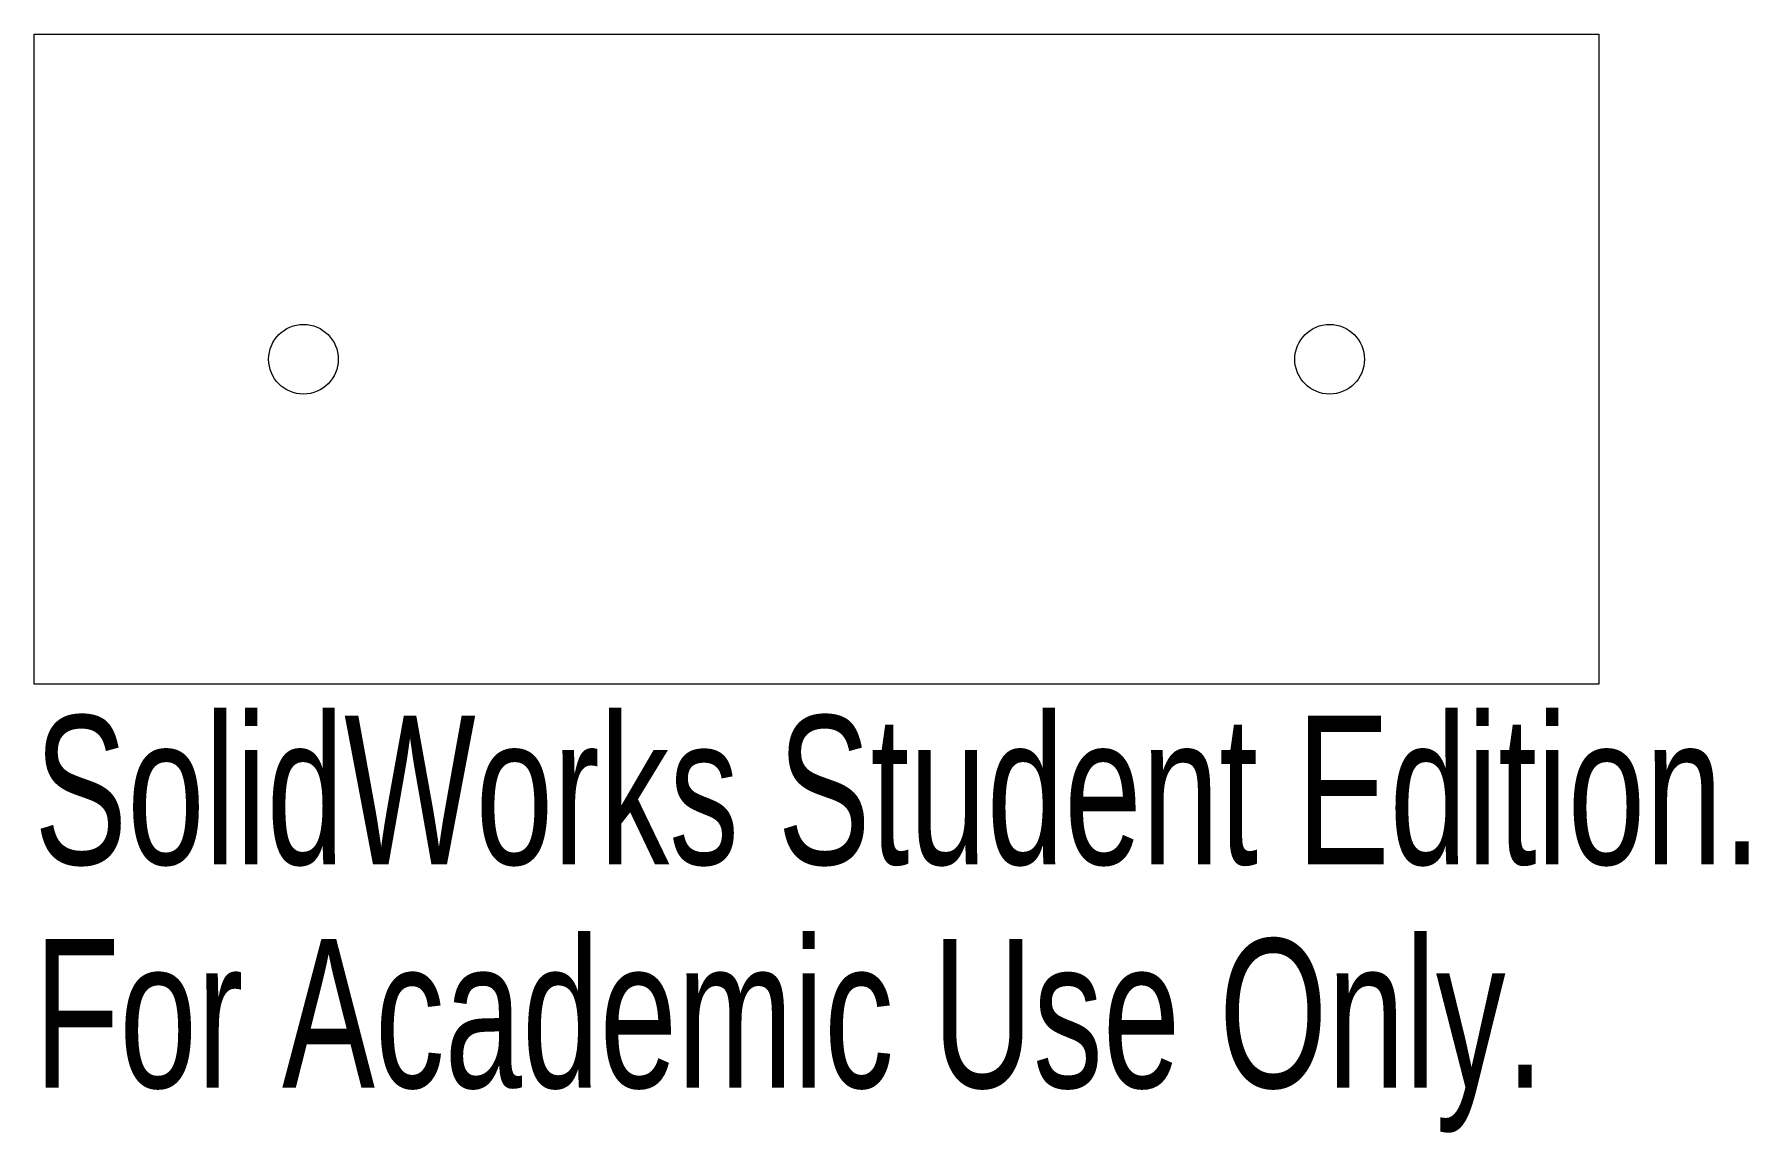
# Model space of a CAD drawing. Header units: millimetres. Extents: x -110.9 to -55.3, y -49.6 to -13.9.
import ezdxf

# ---------------------------------------------------------------- set-up
doc = ezdxf.new("R2010")
doc.units = ezdxf.units.MM
doc.styles.add('SLDTEXTSTYLE0', font='TXT', dxfattribs={"width": 0.7})

msp = doc.modelspace()

# ---------------------------------------------------------------- linework, layer by layer
at = {"color": 7, "linetype": 'Continuous', "lineweight": 15}
for p, q in [((-110.923, -13.893), (-60.123, -13.893)), ((-110.923, -34.993), (-110.923, -13.893)), ((-60.123, -13.893), (-60.123, -34.993)), ((-60.123, -34.993), (-110.923, -34.993))]:
    msp.add_line(p, q, dxfattribs=at)
for centre in [(-102.183, -24.443), (-68.863, -24.443)]:
    msp.add_circle(centre, 1.13, dxfattribs=at)

# ---------------------------------------------------------------- texts
at = {"color": 7, "linetype": 'Continuous', "char_height": 4.83362, "attachment_point": 1, "style": 'SLDTEXTSTYLE0'}
for s, insert in [('SolidWorks Student Edition.', (-110.923, -36.013)), ('For Academic Use Only.', (-110.923, -43.263))]:
    msp.add_mtext(s, dxfattribs=dict(at, insert=insert))

doc.saveas('drawing.dxf')
